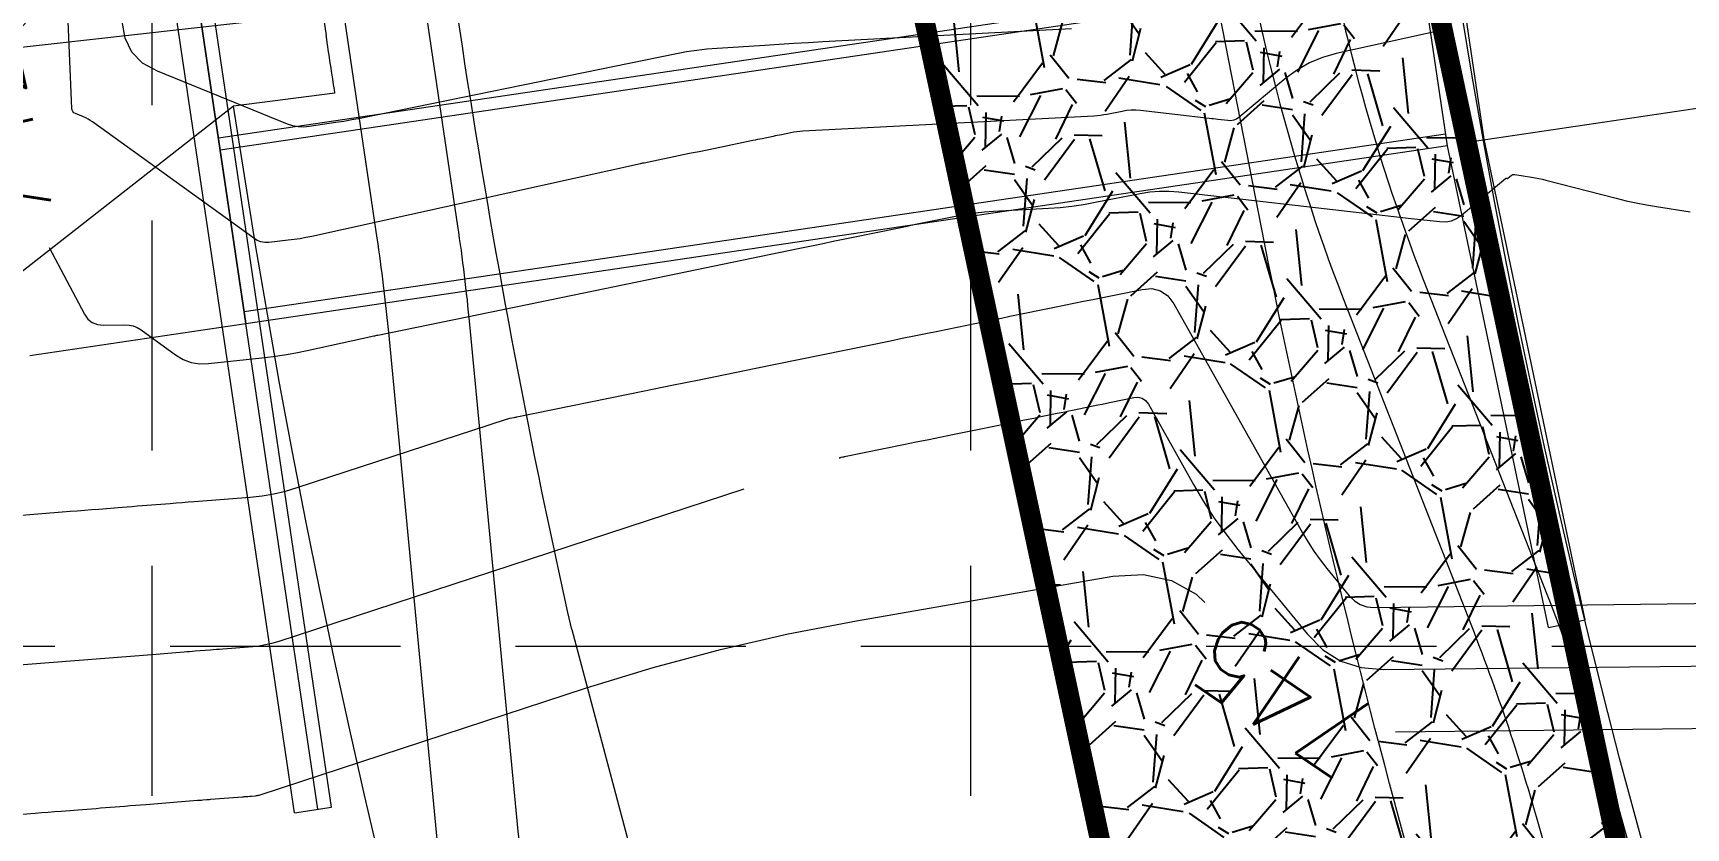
# Model space of a CAD drawing. Header units: feet. Extents: x 46644 to 49208, y 46045 to 47649.
# Drawn here: x 47760 to 47840.8, y 46277.8 to 46316.6 of the extents above; entities that cross this region are included whole.
import ezdxf
from ezdxf.enums import TextEntityAlignment as Align

# ---------------------------------------------------------------- set-up
doc = ezdxf.new("R2010")
doc.units = ezdxf.units.FT
doc.header["$MEASUREMENT"] = 0
for name, pattern in [('DGN Style 3', [33.544038077373976, 23.96002719812427, -9.584010879249709]), ('HIDDEN', [0.375, 0.25, -0.125]), ('R W Line', [250, 200, -10, 10, -10, 10, -10])]:
    doc.linetypes.add(name, pattern=pattern)
for name, color, linetype, lineweight in [('EC', 35, 'Continuous', 0), ('Level 13', 1, 'Continuous', 0), ('Level 15', 1, 'Continuous', 0), ('Level 29', 1, 'Continuous', 0), ('Level 30', 1, 'Continuous', 0), ('Level 4', 1, 'Continuous', 0), ('STORM', 5, 'Continuous', 0), ('WATER', 5, 'Continuous', 0)]:
    doc.layers.add(name, color=color, linetype=linetype, lineweight=lineweight)
doc.layers.add('GRID', color=254, linetype='HIDDEN')
doc.layers.add('LEGEND', color=7, linetype='Continuous')
doc.styles.add('Style-STANDARD', font='STANDARD.shx')

# ---------------------------------------------------------------- blocks, each defined once
blk = doc.blocks.new('A$C25925E6C')
at = {"layer": 'LEGEND'}
h = blk.add_hatch(dxfattribs=at)
h.set_pattern_fill('GRAVEL', color=4, scale=9.857852927988477, angle=-123.1204324356354, style=0)
h.set_pattern_definition([(104.8923675643645, (-8441.799598858051, 12478.62847640867), (-31.21500950900779, 114.526530158317), [1.326236101519857, -131.2976106389361]), (61.84926756436455, (-8442.140447248792, 12479.91016703408), (-56.37993893262635, -104.4605503507099), [2.275862789778846, -225.3103471831352]), (9.389967564364621, (-8441.066713393084, 12481.91681692804), (-144.681459337667, -23.31204087612477), [1.60474016244139, -158.8694732387561]), (144.1532675643646, (-8441.030088695028, 12486.48331444374), (159.7374382424323, -115.9829047776127), [2.072495283874441, -205.176993672158]), (169.7132675643646, (-8442.710024714484, 12487.69700717866), (126.0059619171915, -23.35501003307084), [2.032245670369464, -201.192597386459]), (234.1532675643647, (-8444.70960735029, 12488.05991628208), (115.9829047776127, 159.7374382424322), [2.072495283874441, -205.176993672158]), (274.5737675643646, (-8445.923300085225, 12486.37998026261), (-12.53937059700793, 161.1938218625439), [2.740768991715707, -271.3359133070906]), (309.1348675643646, (-8445.704742428345, 12483.64794163095), (143.931675904727, -176.292805008422), [2.58756809936184, -256.1693305574984]), (358.3091675643646, (-8444.071602525, 12481.64086226786), (150.4211414213785, -3.972791080301654), [2.079514075159156, -205.8721201713735]), (52.1159675643646, (-8441.992991642357, 12481.57950216634), (-67.50583444128227, -85.43177947664384), [2.37408643635332, -116.3301860920481]), (99.27696756436457, (-8440.535146908842, 12483.45326043924), (-26.1819094250038, 158.323980774533), [3.070208578716156, -303.9508760235169]), (15.69366756436401, (-8446.445124620564, 12478.36355210483), (87.24148119262132, 25.47532738057771), [1.047899624098101, -103.7425063890937]), (48.34876756436461, (-8445.43628449543, 12478.64700349227), (-86.53481775709855, -96.5577070428825), [1.993622602597606, -197.3691108341036]), (101.8795675643645, (-8444.11133138297, 12480.13665088738), (-8.256190143924448, 5.386339090702549), [1.394107418929046, -12.54699634392021]), (80.07816756436456, (-8442.743545252619, 12480.06822352773), (-10.41929954906543, -52.05361770775193), [0.7507543632897463, -74.32441580365581]), (168.6809675643646, (-8442.614187260624, 12480.80774678168), (30.15490196302806, -7.902826892113945), [1.061720333903142, -52.02444422904792]), (267.8433675643646, (-8443.65525951649, 12481.01613302051), (0.3533940635958128, -35.5412346638068), [1.724424354840096, -55.75624289132017]), (38.44466756436459, (-8443.720153247028, 12479.292934514), (-19.02885159443947, -11.12604994306792), [1.246929674714184, -29.9263417666992]), (253.2690675643646, (-8439.490111554762, 12485.59633558334), (-29.09488350239221, -98.72086704539797), [1.746811538839558, -172.9347859484981]), (307.2257675643646, (-8439.992979537368, 12483.923466822), (-69.27275701521506, 92.27443428369556), [1.465478274127695, -145.0820435452011]), (170.0781675643646, (-8442.068915729236, 12478.21566702922), (52.05361770775193, -10.41929954906543), [1.501498868726563, -73.57367129821895]), (220.4900675643646, (-8443.547962237142, 12478.47438301322), (78.63188865850653, 66.40292103672208), [1.746811538839558, -172.934785948498]), (216.3235675643647, (-8444.608947859997, 12488.93586478616), (43.44403917867555, 30.50829989097961), [1.68450990833467, -82.54102493981053]), (171.6546675643646, (-8445.966133103146, 12487.93805501734), (117.7497367791293, -17.96885663592479), [1.411427666523534, -139.7315460007413]), (303.6809675643646, (-8450.37896669253, 12483.51944257724), (30.50825373548025, -43.44407178855933), [1.501498868726565, -73.57367129821904]), (254.2335675643646, (-8449.546280675517, 12482.26998408254), (36.99769242047249, 128.8757754107052), [1.652481744171636, -163.5952490696102]), (306.3235675643646, (-8447.739661354834, 12487.56497449587), (-30.50829989097959, 43.44403917867556), [0.8422549541673358, -83.38327989397794]), (338.1894675643646, (-8450.055786447076, 12484.01481383259), (38.41108123671276, -13.28918570765615), [0.5026519207981325, -49.76272745822074]), (42.84336756436456, (-8449.589113693415, 12483.82805883728), (-24.41518676286908, -19.382240314763), [2.032245670369461, -38.61271702628441]), (62.88856756436452, (-8448.099036829197, 12485.20997948389), (-45.60719094329878, -87.94820758162503), [1.883342801892199, -186.4506712252987]), (180.5696675643646, (-8444.39831639947, 12481.50090338866), (21.89871613899954, -2.516473858820848), [1.421719264980354, -34.12127221738142]), (230.0367675643646, (-8445.819965904084, 12481.4867688724), (-108.0801739991355, -129.5824658478877), [2.48214822014991, -245.7322499071654]), (297.8249675643647, (-8447.414235887729, 12479.58431209786), (-36.24796645634162, 70.72911461955039), [1.014925106053979, -100.4778812349317]), (326.8795675643646, (-8446.940495875933, 12478.68673235026), (13.64252501296192, 2.869850165149771), [0.5914711756793086, -9.266381752309169]), (357.1359675643646, (-8447.743624453018, 12485.21351311296), (-79.33865555360663, 4.679667054697543), [1.369492360167872, -135.5801774021482]), (284.8923675643646, (-8446.375838322667, 12485.14508575332), (31.2150095090078, -114.5265301583169), [2.652472203039711, -129.9713745374161]), (236.8795675643647, (-8445.694141541157, 12482.5817045025), (2.869850165149773, -13.64252501296193), [2.563041761277004, -7.294811166711471]), (202.1843675643646, (-8447.094589271386, 12480.43509572935), (111.6567275218483, 44.8574201501592), [1.55866455785597, -154.3076729335059]), (130.9341675643645, (-8448.5378700195, 12479.84656171093), (-27.63841457426829, 29.80153705288154), [1.435323102020978, -70.33093057755723]), (84.5255675643646, (-8449.478282785, 12480.93089645385), (19.7784488983398, 210.7309453601419), [2.336951904373574, -231.3586229892478]), (52.3056675643646, (-8449.255332560802, 12483.25719296416), (78.27853418450312, 101.9441338460503), [2.472339656486582, -244.7613598301426])])
edge = h.paths.add_edge_path()
edge.add_line((6.29744139770628, 0.4841485905708396), (42.61180910393159, 7.420564859283331))
edge.add_arc((41.45573995813562, 13.4729582606541), 6.161814810168988, 190.8528786668192, 280.81382272888635, ccw=False)
edge.add_line((35.40413600281317, 12.31276374129811), (24.80444691771118, 67.7782798768385))
edge.add_line((24.80444691771118, 67.7782798768385), (0.5767257100524148, 63.15053691576031))
edge.add_line((0.5767257100524148, 63.15053691576031), (11.19297620723228, 7.69673651127232))
edge.add_arc((5.141372251922768, 6.536541991928692), 6.161814810153961, -79.186177271205, 10.852878666728884, ccw=False)
at = {"layer": 'LEGEND', "color": 4, "const_width": 0.9857852927988477}
blk.add_lwpolyline([(6.29744139770628, 0.4841485905708396), (42.61180910393159, 7.420564859283331, -0.4140139244211871), (35.40413600281317, 12.31276374129811), (24.80444691771118, 67.7782798768385), (0.5767257100524148, 63.15053691576031), (11.19297620723228, 7.69673651127232, -0.4144132285109485)], format="xyb", close=True, dxfattribs=at)

msp = doc.modelspace()

# ---------------------------------------------------------------- hatches: boundary and pattern name
at = {"layer": 'WATER', "linetype": 'Continuous', "lineweight": 0}
h = msp.add_hatch(dxfattribs=at)
h.set_pattern_fill('ANSI31', color=5, scale=60, style=0)
h.set_pattern_definition([(45, (0, 0), (-5.303300858899106, 5.303300858899107), [])])
h.paths.add_polyline_path([(48629.76543022048, 46329.87464103549), (48596.32247223953, 46378.16099414605), (48519.77541466435, 46382.61808933176), (48424.64900511054, 46369.24632929028), (48315.4022561845, 46360.33175623831), (48151.38258835733, 46359.71651997945), (48117.82008866197, 46367.08079778595), (48083.43902907033, 46350.30644611951), (48063.38340431535, 46344.16947628551), (48022.45353678281, 46343.76028611584), (47970.79427623539, 46345.29178900853), (47909.80878611984, 46340.79127889901), (47832.98199056087, 46331.82635026643), (47785.10224396173, 46328.50510632621), (47682.88619909425, 46315.66199723152), (47602.10591852492, 46320.65257287588), (47487.50224619972, 46356.65578331276), (47364.19979702043, 46436.32082074859), (47309.4817125553, 46412.87752609576), (47202.47076915156, 46323.16990406613), (47211.18819365849, 46318.58370014314), (47202.92959058588, 46315.83195608417), (47213.94107011711, 46313.53886390613), (47207.51771682109, 46309.41125814603), (47312.93099964173, 46404.75397529568), (47361.70905338785, 46423.57852244101), (47496.17861404958, 46347.11820197502), (47602.62295910031, 46314.55621154101), (47679.01509660344, 46309.52148569361), (47740.11993248862, 46313.77554114313), (47833.86835893618, 46324.29548600478), (47878.73089931084, 46331.53227783659), (47970.78447793693, 46339.89401046011), (48046.5423944361, 46335.88076805966), (48065.49394376285, 46335.62821184479), (48096.82715184509, 46350.78322515749), (48119.82169486715, 46356.84524586675), (48176.24889648762, 46350.54124886054), (48298.0441858018, 46354.07758647326), (48404.54557568084, 46360.41303447973), (48522.9057549703, 46374.82485057815), (48593.15283974758, 46371.79396043554), (48632.06676918771, 46317.74130067283), (48628.78182390209, 46325.57136510104), (48634.34094644084, 46324.30845908049)])

# ---------------------------------------------------------------- linework, layer by layer
at = {"layer": 'EC', "color": 35, "linetype": 'DGN Style 3', "lineweight": 0}
for p, q in [((47761.90456239514, 46312.94133106264), (47761.53834385161, 46321.47339111578)), ((47764.49933207437, 46316.38206835045), (47764.36358228083, 46317.1976358793)), ((47764.83065214109, 46315.70434627395), (47764.49933207437, 46316.38206835045)), ((47796.46034110545, 46316.07160417562), (47795.74824967272, 46316.02726304286)), ((47797.17253593759, 46316.11417885893), (47796.46034110545, 46316.07160417562)), ((47797.88483416909, 46316.15498709284), (47797.17253593759, 46316.11417885893)), ((47798.59723579997, 46316.19402887735), (47797.88483416909, 46316.15498709284)), ((47810.74434633464, 46316.84462060557), (47798.59723579997, 46316.19402887735)), ((47828.84322438392, 46316.76958110943), (47823.67313396536, 46315.62578716698)), ((47765.35754248098, 46315.16446964978), (47764.83065214109, 46315.70434627395)), ((47791.44679430306, 46315.61605253029), (47776.37322281759, 46312.53290428355)), ((47791.93723671561, 46315.70758119769), (47791.44679430306, 46315.61605253029)), ((47792.42996067121, 46315.78200368873), (47791.93723671561, 46315.70758119769)), ((47792.92496616981, 46315.83932000345), (47792.42996067121, 46315.78200368873)), ((47793.42225321144, 46315.87953014184), (47792.92496616981, 46315.83932000345)), ((47795.74824967272, 46316.02726304286), (47793.42225321144, 46315.87953014184)), ((47823.00304424731, 46315.43620171399), (47822.36950458695, 46315.17202317242)), ((47823.67313396536, 46315.62578716698), (47823.00304424731, 46315.43620171399)), ((47766.08000309407, 46314.76243847798), (47765.35754248098, 46315.16446964978)), ((47772.42870385275, 46312.18417965448), (47766.08000309407, 46314.76243847798)), ((47821.77251498432, 46314.83325154227), (47821.21207543938, 46314.41988682353)), ((47822.36950458695, 46315.17202317242), (47821.77251498432, 46314.83325154227)), ((47821.21207543938, 46314.41988682353), (47818.91430131688, 46312.50991714182)), ((47761.91825194177, 46312.85908600401), (47761.90456239514, 46312.94133106264)), ((47761.95166356907, 46312.79074182657), (47761.91825194177, 46312.85908600401)), ((47813.43073993058, 46312.83857679072), (47813.20559003374, 46312.80251878703)), ((47813.65662963024, 46312.85688198425), (47813.43073993058, 46312.83857679072)), ((47813.88325913272, 46312.85743436766), (47813.65662963024, 46312.85688198425)), ((47814.11062843804, 46312.84023394093), (47813.88325913272, 46312.85743436766)), ((47817.4713793359, 46312.45541774195), (47814.11062843804, 46312.84023394093)), ((47762.00479727703, 46312.73629853029), (47761.95166356907, 46312.79074182657)), ((47762.07765306564, 46312.6957561152), (47762.00479727703, 46312.73629853029)), ((47762.463664934, 46312.53899356749), (47762.07765306564, 46312.6957561152)), ((47762.57998250204, 46312.48766576276), (47762.463664934, 46312.53899356749)), ((47762.69260140919, 46312.42965941861), (47762.57998250204, 46312.48766576276)), ((47762.80152165544, 46312.36497453503), (47762.69260140919, 46312.42965941861)), ((47762.90674324081, 46312.29361111201), (47762.80152165544, 46312.36497453503)), ((47770.78523720341, 46306.60016160721), (47762.90674324081, 46312.29361111201)), ((47772.69065140776, 46312.09711255226), (47772.42870385275, 46312.18417965448)), ((47772.95696219353, 46312.0468973517), (47772.69065140776, 46312.09711255226)), ((47773.22763621008, 46312.0335340528), (47772.95696219353, 46312.0468973517)), ((47773.50267345739, 46312.05702265555), (47773.22763621008, 46312.0335340528)), ((47774.79636148328, 46312.25262390559), (47773.50267345739, 46312.05702265555)), ((47775.19193552669, 46312.31504987947), (47774.79636148328, 46312.25262390559)), ((47775.58660376356, 46312.38257193376), (47775.19193552669, 46312.31504987947)), ((47775.98036619385, 46312.45519006846), (47775.58660376356, 46312.38257193376)), ((47776.37322281759, 46312.53290428355), (47775.98036619385, 46312.45519006846)), ((47811.83613475803, 46312.57609765849), (47797.60800947255, 46311.83347553392)), ((47811.99601386675, 46312.58734757846), (47811.83613475803, 46312.57609765849)), ((47812.1551692292, 46312.60437011735), (47811.99601386675, 46312.58734757846)), ((47812.3136008454, 46312.62716527512), (47812.1551692292, 46312.60437011735)), ((47812.47130871533, 46312.65573305178), (47812.3136008454, 46312.62716527512)), ((47813.20559003374, 46312.80251878703), (47812.47130871533, 46312.65573305178)), ((47817.5764309706, 46312.44338901028), (47817.4713793359, 46312.45541774195)), ((47817.68148260529, 46312.43136027861), (47817.5764309706, 46312.44338901028)), ((47817.78653423999, 46312.41933154693), (47817.68148260529, 46312.43136027861)), ((47817.89158587469, 46312.40730281527), (47817.78653423999, 46312.41933154693)), ((47818.38182683662, 46312.35116873415), (47817.89158587469, 46312.40730281527)), ((47818.52766181452, 46312.34820258283), (47818.38182683662, 46312.35116873415)), ((47818.66501922053, 46312.37367193367), (47818.52766181452, 46312.34820258283)), ((47818.79389905465, 46312.42757678667), (47818.66501922053, 46312.37367193367)), ((47818.91430131688, 46312.50991714182), (47818.79389905465, 46312.42757678667)), ((47795.16208939422, 46311.37404708084), (47793.32958107728, 46310.99628815)), ((47795.27798277308, 46311.39793770032), (47795.16208939422, 46311.37404708084)), ((47795.39387615195, 46311.4218283198), (47795.27798277308, 46311.39793770032)), ((47795.50976953081, 46311.44571893928), (47795.39387615195, 46311.4218283198)), ((47795.62566290968, 46311.46960955876), (47795.50976953081, 46311.44571893928)), ((47796.16649867773, 46311.58109911632), (47795.62566290968, 46311.46960955876)), ((47796.26634660734, 46311.60168207729), (47796.16649867773, 46311.58109911632)), ((47796.36619453696, 46311.62226503824), (47796.26634660734, 46311.60168207729)), ((47796.46604246658, 46311.64284799919), (47796.36619453696, 46311.62226503824)), ((47796.56589039619, 46311.66343096014), (47796.46604246658, 46311.64284799919)), ((47797.03184740106, 46311.75948477793), (47796.56589039619, 46311.66343096014)), ((47797.17483745512, 46311.78616237263), (47797.03184740106, 46311.75948477793)), ((47797.3185278184, 46311.80738669686), (47797.17483745512, 46311.78616237263)), ((47797.46291849087, 46311.82315775063), (47797.3185278184, 46311.80738669686)), ((47797.60800947255, 46311.83347553392), (47797.46291849087, 46311.82315775063)), ((47791.75885966276, 46310.67249478072), (47789.85882020005, 46310.28081477067)), ((47792.15154001639, 46310.75344312304), (47791.75885966276, 46310.67249478072)), ((47792.54422037002, 46310.83439146536), (47792.15154001639, 46310.75344312304)), ((47792.93690072365, 46310.91533980768), (47792.54422037002, 46310.83439146536)), ((47793.32958107728, 46310.99628815), (47792.93690072365, 46310.91533980768)), ((47789.67946267473, 46310.24346756599), (47773.62316258126, 46306.69226209474)), ((47789.69190640257, 46310.24619633133), (47789.67946267473, 46310.24346756599)), ((47789.70435969422, 46310.24888033194), (47789.69190640257, 46310.24619633133)), ((47789.71682254967, 46310.25151956784), (47789.70435969422, 46310.24888033194)), ((47789.72929496893, 46310.25411403902), (47789.71682254967, 46310.25151956784)), ((47789.78752190769, 46310.26611712023), (47789.72929496893, 46310.25411403902)), ((47789.80534648077, 46310.26979153284), (47789.78752190769, 46310.26611712023)), ((47789.82317105386, 46310.27346594545), (47789.80534648077, 46310.26979153284)), ((47789.84099562696, 46310.27714035806), (47789.82317105386, 46310.27346594545)), ((47789.85882020005, 46310.28081477067), (47789.84099562696, 46310.27714035806)), ((47832.05245192481, 46309.53384009808), (47832.2251555633, 46309.67709884887)), ((47832.2251555633, 46309.67709884887), (47832.26347021157, 46309.70299682492)), ((47832.26347021157, 46309.70299682492), (47832.30439831135, 46309.71929414556)), ((47832.30439831135, 46309.71929414556), (47832.34793986259, 46309.72599081081)), ((47832.34793986259, 46309.72599081081), (47832.39409486531, 46309.72308682066)), ((47832.39409486531, 46309.72308682066), (47833.21826076336, 46309.58930248027)), ((47833.21826076336, 46309.58930248027), (47833.39444308563, 46309.55861340911)), ((47811.89825565642, 46308.35931248599), (47814.09045259462, 46308.79754131097)), ((47814.09045259462, 46308.79754131097), (47814.56098211986, 46308.8728971321)), ((47814.56098211986, 46308.8728971321), (47815.03305772207, 46308.91115224191)), ((47815.03305772207, 46308.91115224191), (47815.50667940126, 46308.9123066404)), ((47815.50667940126, 46308.9123066404), (47815.98184715743, 46308.87636032757)), ((47815.98184715743, 46308.87636032757), (47825.63103079268, 46307.77149945492)), ((47829.79405568704, 46307.73239238525), (47831.9454188229, 46309.5206614425)), ((47831.9454188229, 46309.5206614425), (47831.95468300863, 46309.52694141575)), ((47831.95468300863, 46309.52694141575), (47831.96458339041, 46309.53090889342)), ((47831.96458339041, 46309.53090889342), (47831.97511996827, 46309.53256387553)), ((47831.97511996827, 46309.53256387553), (47831.9862927422, 46309.53190636206)), ((47831.9862927422, 46309.53190636206), (47832.0238295906, 46309.52598140864)), ((47832.0238295906, 46309.52598140864), (47832.03165119427, 46309.52552035206)), ((47832.03165119427, 46309.52552035206), (47832.03902878453, 46309.52667644812)), ((47832.03902878453, 46309.52667644812), (47832.04596236138, 46309.52944969681)), ((47832.04596236138, 46309.52944969681), (47832.05245192481, 46309.53384009808)), ((47833.39444308563, 46309.55861340911), (47833.56977609617, 46309.52388234147)), ((47833.56977609617, 46309.52388234147), (47833.74425979496, 46309.48510927738)), ((47833.74425979496, 46309.48510927738), (47833.91789418198, 46309.44229421681)), ((47833.91789418198, 46309.44229421681), (47837.34262027606, 46308.55578963385)), ((47806.92505751672, 46307.93258633409), (47809.61414472629, 46308.07294042969)), ((47809.61414472629, 46308.07294042969), (47810.18907638953, 46308.11339559144)), ((47810.18907638953, 46308.11339559144), (47810.76140543229, 46308.1746093214)), ((47810.76140543229, 46308.1746093214), (47811.33113185458, 46308.25658161959)), ((47811.33113185458, 46308.25658161959), (47811.89825565642, 46308.35931248599)), ((47837.34262027606, 46308.55578963385), (47837.83428835702, 46308.43512268563)), ((47837.83428835702, 46308.43512268563), (47838.32853395679, 46308.32699529187)), ((47838.32853395679, 46308.32699529187), (47838.82535707535, 46308.23140745254)), ((47838.82535707535, 46308.23140745254), (47839.32475771273, 46308.14835916768)), ((47839.32475771273, 46308.14835916768), (47840.96034307555, 46307.89754937607)), ((47802.31734144672, 46307.12012852146), (47802.71621810512, 46307.2023541892)), ((47802.71621810512, 46307.2023541892), (47803.11509476353, 46307.28457985695)), ((47803.11509476353, 46307.28457985695), (47805.15735770153, 46307.70557825396)), ((47805.15735770153, 46307.70557825396), (47805.5960597693, 46307.78742671563)), ((47805.5960597693, 46307.78742671563), (47806.03691042776, 46307.85254421621)), ((47806.03691042776, 46307.85254421621), (47806.4799096769, 46307.9009307557)), ((47806.4799096769, 46307.9009307557), (47806.92505751672, 46307.93258633409)), ((47825.63103079268, 46307.77149945492), (47826.05799341974, 46307.72261093558)), ((47826.05799341974, 46307.72261093558), (47826.48495604678, 46307.67372241625)), ((47826.48495604678, 46307.67372241625), (47826.91191867384, 46307.62483389692)), ((47826.91191867384, 46307.62483389692), (47827.3388813009, 46307.57594537758)), ((47827.3388813009, 46307.57594537758), (47828.73362588262, 46307.41624288109)), ((47828.73362588262, 46307.41624288109), (47829.0240581246, 46307.41033575244)), ((47829.0240581246, 46307.41033575244), (47829.29760717266, 46307.4610582936)), ((47829.29760717266, 46307.4610582936), (47829.55427302681, 46307.56841050452)), ((47829.55427302681, 46307.56841050452), (47829.79405568704, 46307.73239238525)), ((47770.95563879672, 46306.4980807109), (47770.78523720341, 46306.60016160721)), ((47771.13543984541, 46306.43132927736), (47770.95563879672, 46306.4980807109)), ((47771.3246403495, 46306.39990730657), (47771.13543984541, 46306.43132927736)), ((47771.52324030896, 46306.40381479854), (47771.3246403495, 46306.39990730657)), ((47772.47197218236, 46306.50448517418), (47771.52324030896, 46306.40381479854)), ((47772.76174267567, 46306.53933432816), (47772.47197218236, 46306.50448517418)), ((47773.05019790659, 46306.58224686625), (47772.76174267567, 46306.53933432816)), ((47773.33733787512, 46306.63322278844), (47773.05019790659, 46306.58224686625)), ((47773.62316258126, 46306.69226209474), (47773.33733787512, 46306.63322278844)), ((47798.51851612856, 46306.33702692385), (47799.08833992627, 46306.4544921635)), ((47799.08833992627, 46306.4544921635), (47799.658163724, 46306.57195740313)), ((47799.658163724, 46306.57195740313), (47801.5195881299, 46306.95567718596)), ((47801.5195881299, 46306.95567718596), (47801.91846478831, 46307.03790285371)), ((47801.91846478831, 46307.03790285371), (47802.31734144672, 46307.12012852146)), ((47760.7853639043, 46306.15945813188), (47762.51268074437, 46302.90215095528)), ((47790.54505129815, 46304.69335222861), (47797.37886853311, 46306.10209644457)), ((47797.37886853311, 46306.10209644457), (47797.94869233083, 46306.21956168421)), ((47797.94869233083, 46306.21956168421), (47798.51851612856, 46306.33702692385)), ((47785.80494024033, 46303.71621107803), (47787.38497725961, 46304.04192479489)), ((47787.38497725961, 46304.04192479489), (47788.96501427887, 46304.36763851174)), ((47788.96501427887, 46304.36763851174), (47790.54505129815, 46304.69335222861)), ((47811.78857159303, 46303.61740115754), (47814.18760253277, 46304.10689764685)), ((47814.18760253277, 46304.10689764685), (47814.66957373118, 46304.14151689337)), ((47814.66957373118, 46304.14151689337), (47815.08733120939, 46304.03559042326)), ((47815.08733120939, 46304.03559042326), (47815.4408749674, 46303.78911823651)), ((47776.85139713115, 46301.87050001585), (47784.22490322107, 46303.39049736118)), ((47784.22490322107, 46303.39049736118), (47785.80494024033, 46303.71621107803)), ((47807.72647952606, 46302.78857491229), (47809.91375986981, 46303.23486596742)), ((47809.91375986981, 46303.23486596742), (47810.38246280062, 46303.33049976496)), ((47810.38246280062, 46303.33049976496), (47810.85116573142, 46303.42613356248)), ((47810.85116573142, 46303.42613356248), (47811.31986866223, 46303.52176736001)), ((47811.31986866223, 46303.52176736001), (47811.78857159303, 46303.61740115754)), ((47815.4408749674, 46303.78911823651), (47815.73020500521, 46303.40210033311)), ((47815.73020500521, 46303.40210033311), (47822.0232386452, 46292.21435989557)), ((47762.51268074437, 46302.90215095528), (47762.68234565495, 46302.65777549785)), ((47762.68234565495, 46302.65777549785), (47762.89414030714, 46302.4850975213)), ((47762.89414030714, 46302.4850975213), (47763.14806470094, 46302.38411702562)), ((47763.14806470094, 46302.38411702562), (47763.44411883639, 46302.3548340108)), ((47763.44411883639, 46302.3548340108), (47764.48004092347, 46302.37628204781)), ((47764.48004092347, 46302.37628204781), (47764.69677114837, 46302.36404750381)), ((47764.69677114837, 46302.36404750381), (47764.90299521435, 46302.31815185598)), ((47764.90299521435, 46302.31815185598), (47765.09871312142, 46302.2385951043)), ((47804.20809660917, 46302.07068667779), (47806.1026104875, 46302.45724188098)), ((47806.1026104875, 46302.45724188098), (47806.50857774713, 46302.54007513881)), ((47806.50857774713, 46302.54007513881), (47806.91454500678, 46302.62290839664)), ((47806.91454500678, 46302.62290839664), (47807.32051226641, 46302.70574165447)), ((47807.32051226641, 46302.70574165447), (47807.72647952606, 46302.78857491229)), ((47765.09871312142, 46302.2385951043), (47765.28392486955, 46302.12537724875)), ((47765.28392486955, 46302.12537724875), (47766.97103115547, 46300.90617793302)), ((47773.39655904484, 46301.114829005), (47776.15077956132, 46301.7239857167)), ((47776.15077956132, 46301.7239857167), (47776.22023292605, 46301.73921603482)), ((47776.22023292605, 46301.73921603482), (47776.28973967014, 46301.75419650339)), ((47776.28973967014, 46301.75419650339), (47776.35929979361, 46301.76892712236)), ((47776.35929979361, 46301.76892712236), (47776.42891329645, 46301.78340789178)), ((47776.42891329645, 46301.78340789178), (47776.65640459206, 46301.8303036509)), ((47776.65640459206, 46301.8303036509), (47776.70515272683, 46301.84035274214)), ((47776.70515272683, 46301.84035274214), (47776.75390086161, 46301.85040183337)), ((47776.75390086161, 46301.85040183337), (47776.80264899638, 46301.86045092461)), ((47776.80264899638, 46301.86045092461), (47776.85139713115, 46301.87050001585)), ((47795.2299644415, 46300.2387952654), (47801.88828369692, 46301.59735377591)), ((47801.88828369692, 46301.59735377591), (47802.46823692497, 46301.71568700139)), ((47802.46823692497, 46301.71568700139), (47803.04819015304, 46301.83402022685)), ((47803.04819015304, 46301.83402022685), (47803.62814338111, 46301.95235345232)), ((47803.62814338111, 46301.95235345232), (47804.20809660917, 46302.07068667779)), ((47766.97103115547, 46300.90617793302), (47767.34280763935, 46300.68346125555)), ((47768.58118159095, 46300.47779504805), (47771.18496183023, 46300.75408336736)), ((47771.18496183023, 46300.75408336736), (47771.74165133744, 46300.8210334496)), ((47771.74165133744, 46300.8210334496), (47772.2958140423, 46300.90347441662)), ((47772.2958140423, 46300.90347441662), (47772.84744994476, 46301.00140626842)), ((47772.84744994476, 46301.00140626842), (47773.39655904484, 46301.114829005)), ((47767.34280763935, 46300.68346125555), (47767.73509153989, 46300.53782521555)), ((47767.73509153989, 46300.53782521555), (47768.1478828571, 46300.46926981306)), ((47768.1478828571, 46300.46926981306), (47768.58118159095, 46300.47779504805)), ((47792.55605405263, 46299.69321257765), (47793.89300924707, 46299.96600392152)), ((47793.89300924707, 46299.96600392152), (47795.2299644415, 46300.2387952654)), ((47783.64301942303, 46297.87460361851), (47789.88214366374, 46299.14762988991)), ((47789.88214366374, 46299.14762988991), (47791.21909885819, 46299.42042123378)), ((47791.21909885819, 46299.42042123378), (47792.55605405263, 46299.69321257765)), ((47810.78962862543, 46298.206320795), (47811.80158369044, 46298.41279935409)), ((47811.80158369044, 46298.41279935409), (47812.01843120437, 46298.45704475961)), ((47812.01843120437, 46298.45704475961), (47812.2352787183, 46298.50129016513)), ((47812.2352787183, 46298.50129016513), (47812.45212623224, 46298.54553557065)), ((47812.45212623224, 46298.54553557065), (47812.66897374616, 46298.58978097617)), ((47812.66897374616, 46298.58978097617), (47813.77889617449, 46298.81624872323)), ((47813.77889617449, 46298.81624872323), (47814.00188231196, 46298.83226547297)), ((47814.00188231196, 46298.83226547297), (47814.19515968366, 46298.7832581163)), ((47814.19515968366, 46298.7832581163), (47814.3587282896, 46298.66922665322)), ((47814.3587282896, 46298.66922665322), (47814.49258812977, 46298.49017108372)), ((47814.49258812977, 46298.49017108372), (47816.69887239481, 46294.56784409472)), ((47772.90119150464, 46294.41621005), (47783.08438995802, 46297.74729162458)), ((47783.08438995802, 46297.74729162458), (47783.13875117219, 46297.76421516958)), ((47783.13875117219, 46297.76421516958), (47783.19353074287, 46297.77955786909)), ((47783.19353074287, 46297.77955786909), (47783.24872867006, 46297.7933197231)), ((47783.24872867006, 46297.7933197231), (47783.30434495378, 46297.80550073161)), ((47783.30434495378, 46297.80550073161), (47783.48670812953, 46297.84270997839)), ((47783.48670812953, 46297.84270997839), (47783.52578595291, 46297.85068338843)), ((47783.52578595291, 46297.85068338843), (47783.56486377628, 46297.85865679845)), ((47783.56486377628, 46297.85865679845), (47783.60394159965, 46297.86663020849)), ((47783.60394159965, 46297.86663020849), (47783.64301942303, 46297.87460361851)), ((47805.00805985177, 46297.02665380092), (47808.08856113006, 46297.65519699144)), ((47808.08856113006, 46297.65519699144), (47808.35687909317, 46297.70994438914)), ((47808.35687909317, 46297.70994438914), (47808.6251970563, 46297.76469178685)), ((47808.6251970563, 46297.76469178685), (47808.89351501942, 46297.81943918455)), ((47808.89351501942, 46297.81943918455), (47809.16183298252, 46297.87418658226)), ((47809.16183298252, 46297.87418658226), (47810.03833832871, 46298.05302808143)), ((47810.03833832871, 46298.05302808143), (47810.22616090289, 46298.09135125982)), ((47810.22616090289, 46298.09135125982), (47810.41398347708, 46298.12967443822)), ((47810.41398347708, 46298.12967443822), (47810.60180605125, 46298.16799761661)), ((47810.60180605125, 46298.16799761661), (47810.78962862543, 46298.206320795)), ((47803.15241489355, 46296.64802938328), (47803.77096321295, 46296.77423752249)), ((47803.77096321295, 46296.77423752249), (47804.38951153235, 46296.9004456617)), ((47804.38951153235, 46296.9004456617), (47805.00805985177, 46297.02665380092)), ((47771.97478209563, 46286.90638148188), (47799.38885532179, 46295.87394846253)), ((47799.38885532179, 46295.87394846253), (47799.41400578143, 46295.88177821656)), ((47799.41400578143, 46295.88177821656), (47799.4393497956, 46295.88887658532)), ((47799.4393497956, 46295.88887658532), (47799.46488736428, 46295.89524356883)), ((47799.46488736428, 46295.89524356883), (47799.49061848749, 46295.90087916706)), ((47799.49061848749, 46295.90087916706), (47799.57498962898, 46295.91809419205)), ((47799.57498962898, 46295.91809419205), (47799.59306915929, 46295.92178312597)), ((47799.59306915929, 46295.92178312597), (47799.61114868962, 46295.9254720599)), ((47799.61114868962, 46295.9254720599), (47799.62922821994, 46295.92916099382)), ((47799.62922821994, 46295.92916099382), (47799.64730775026, 46295.93284992775)), ((47799.64730775026, 46295.93284992775), (47802.53386657414, 46296.52182124407)), ((47802.53386657414, 46296.52182124407), (47803.15241489355, 46296.64802938328)), ((47771.77037596308, 46294.11896425461), (47772.33919589856, 46294.25053796343)), ((47772.33919589856, 46294.25053796343), (47772.90119150464, 46294.41621005)), ((47816.69887239481, 46294.56784409472), (47817.18889213666, 46293.73912048079)), ((47763.21621640365, 46293.37327912811), (47764.36119155933, 46293.46381656002)), ((47764.36119155933, 46293.46381656002), (47764.6065433784, 46293.48321743828)), ((47764.6065433784, 46293.48321743828), (47764.85189519747, 46293.50261831654)), ((47764.85189519747, 46293.50261831654), (47765.09724701655, 46293.5220191948)), ((47765.09724701655, 46293.5220191948), (47765.34259883562, 46293.54142007307)), ((47765.34259883562, 46293.54142007307), (47766.70789717554, 46293.64937927625)), ((47766.70789717554, 46293.64937927625), (47767.00046110552, 46293.67251339121)), ((47767.00046110552, 46293.67251339121), (47767.29302503551, 46293.69564750619)), ((47767.29302503551, 46293.69564750619), (47767.58558896549, 46293.71878162115)), ((47767.58558896549, 46293.71878162115), (47767.87815289547, 46293.74191573611)), ((47767.87815289547, 46293.74191573611), (47770.61226310395, 46293.95811197022)), ((47770.61226310395, 46293.95811197022), (47771.19473169821, 46294.02148892354)), ((47771.19473169821, 46294.02148892354), (47771.77037596308, 46294.11896425461)), ((47817.18889213666, 46293.73912048079), (47817.71340096292, 46292.93394692002)), ((47740.62651736936, 46291.5870278477), (47761.81420600894, 46293.26241696661)), ((47761.81420600894, 46293.26241696661), (47762.16470860761, 46293.29013250698)), ((47762.16470860761, 46293.29013250698), (47762.51521120629, 46293.31784804737)), ((47762.51521120629, 46293.31784804737), (47762.86571380497, 46293.34556358773)), ((47762.86571380497, 46293.34556358773), (47763.21621640365, 46293.37327912811)), ((47817.71340096292, 46292.93394692002), (47818.27239887357, 46292.15232341239)), ((47818.27239887357, 46292.15232341239), (47818.86588586862, 46291.39424995791)), ((47822.0232386452, 46292.21435989557), (47822.29244671931, 46291.75907397745)), ((47818.86588586862, 46291.39424995791), (47822.244077993, 46287.26618497718)), ((47822.29244671931, 46291.75907397745), (47822.58060247898, 46291.31672603694)), ((47822.58060247898, 46291.31672603694), (47822.8877059242, 46290.88731607406)), ((47822.8877059242, 46290.88731607406), (47823.213757055, 46290.47084408879)), ((47823.213757055, 46290.47084408879), (47824.30980530202, 46289.13150096704)), ((47800.2359, 46287.91463441077), (47812.76418994109, 46290.090775754)), ((47812.76418994109, 46290.090775754), (47814.259843904, 46290.17500369342)), ((47814.259843904, 46290.17500369342), (47815.6156927035, 46289.88381882127)), ((47815.6156927035, 46289.88381882127), (47816.83173633962, 46289.21722113753)), ((47816.83173633962, 46289.21722113753), (47817.25257507355, 46288.80976648066)), ((47824.30980530202, 46289.13150096704), (47824.56166804016, 46288.88091023634)), ((47824.56166804016, 46288.88091023634), (47824.84752129157, 46288.70314223929)), ((47824.84752129157, 46288.70314223929), (47825.16736505626, 46288.59819697587)), ((47825.16736505626, 46288.59819697587), (47825.52119933421, 46288.56607444611)), ((47825.52119933421, 46288.56607444611), (47839.84508040811, 46288.7317376044)), ((47839.84508040811, 46288.7317376044), (47842.9139985004, 46288.7825887525)), ((47796.89513162331, 46287.27227170282), (47800.2359, 46287.91463441077)), ((47793.58399922054, 46286.51090216481), (47796.89513162331, 46287.27227170282)), ((47822.244077993, 46287.26618497718), (47823.02035834445, 46286.49382515161)), ((47754.5803258162, 46285.38224108658), (47766.02541731155, 46286.28724691721)), ((47766.02541731155, 46286.28724691721), (47766.21349979963, 46286.30211929708)), ((47766.21349979963, 46286.30211929708), (47766.40158228771, 46286.31699167694)), ((47766.40158228771, 46286.31699167694), (47766.58966477578, 46286.33186405681)), ((47766.58966477578, 46286.33186405681), (47766.77774726387, 46286.34673643668)), ((47766.77774726387, 46286.34673643668), (47767.39215005825, 46286.39531954424)), ((47767.39215005825, 46286.39531954424), (47767.5238077999, 46286.40573021016)), ((47767.5238077999, 46286.40573021016), (47767.65546554156, 46286.41614087606)), ((47767.65546554156, 46286.41614087606), (47767.78712328321, 46286.42655154197)), ((47767.78712328321, 46286.42655154197), (47767.91878102487, 46286.43696220788)), ((47767.91878102487, 46286.43696220788), (47768.65141099596, 46286.49489397678)), ((47768.65141099596, 46286.49489397678), (47768.80840313262, 46286.50730792726)), ((47768.80840313262, 46286.50730792726), (47768.96539526928, 46286.51972187773)), ((47768.96539526928, 46286.51972187773), (47769.12238740594, 46286.53213582822)), ((47769.12238740594, 46286.53213582822), (47769.2793795426, 46286.54454977869)), ((47769.2793795426, 46286.54454977869), (47770.74652487228, 46286.66056240107)), ((47770.74652487228, 46286.66056240107), (47771.05908216243, 46286.69457097937)), ((47771.05908216243, 46286.69457097937), (47771.36797746304, 46286.74687701893)), ((47771.36797746304, 46286.74687701893), (47771.6732107741, 46286.81748051976)), ((47771.6732107741, 46286.81748051976), (47771.97478209563, 46286.90638148188)), ((47790.30250279167, 46285.63052579674), (47793.58399922054, 46286.51090216481)), ((47823.02035834445, 46286.49382515161), (47823.90140277408, 46285.94591638096)), ((47787.05064233672, 46284.63114259862), (47790.30250279167, 46285.63052579674)), ((47823.90140277408, 46285.94591638096), (47824.88721128189, 46285.6224586652)), ((47824.88721128189, 46285.6224586652), (47825.97778386788, 46285.52345200434)), ((47825.97778386788, 46285.52345200434), (47869.47212720913, 46286.02648677884)), ((47771.04837268662, 46279.39655291376), (47787.05064233672, 46284.63114259862)), ((47826.57508271072, 46282.48245699697), (47914.90135564376, 46283.50399642885)), ((47764.75041569601, 46278.8782616658), (47765.00523742305, 46278.8984113648)), ((47765.00523742305, 46278.8984113648), (47765.26005915009, 46278.91856106381)), ((47765.26005915009, 46278.91856106381), (47765.51488087713, 46278.93871076282)), ((47765.51488087713, 46278.93871076282), (47768.04416452255, 46279.13871060095)), ((47768.04416452255, 46279.13871060095), (47768.10683385668, 46279.14366609762)), ((47768.10683385668, 46279.14366609762), (47768.16950319082, 46279.14862159429)), ((47768.16950319082, 46279.14862159429), (47768.23217252495, 46279.15357709095)), ((47768.23217252495, 46279.15357709095), (47768.29484185907, 46279.15853258764)), ((47768.29484185907, 46279.15853258764), (47768.49956168392, 46279.17472054341)), ((47768.49956168392, 46279.17472054341), (47768.5434302178, 46279.17818939109)), ((47768.5434302178, 46279.17818939109), (47768.58729875169, 46279.18165823875)), ((47768.58729875169, 46279.18165823875), (47768.6311672856, 46279.18512708644)), ((47768.6311672856, 46279.18512708644), (47768.67503581948, 46279.18859593409)), ((47768.67503581948, 46279.18859593409), (47770.23662861418, 46279.31207686781)), ((47770.23662861418, 46279.31207686781), (47770.26229099166, 46279.31410608716)), ((47770.26229099166, 46279.31410608716), (47770.28795336914, 46279.31613530652)), ((47770.28795336914, 46279.31613530652), (47770.31361574661, 46279.31816452589)), ((47770.31361574661, 46279.31816452589), (47770.33927812409, 46279.32019374525)), ((47770.33927812409, 46279.32019374525), (47770.42310855717, 46279.32682252849)), ((47770.42310855717, 46279.32682252849), (47770.4410722214, 46279.32824298204)), ((47770.4410722214, 46279.32824298204), (47770.45903588564, 46279.32966343559)), ((47770.45903588564, 46279.32966343559), (47770.47699954986, 46279.33108388915)), ((47770.47699954986, 46279.33108388915), (47770.4949632141, 46279.3325043427)), ((47770.4949632141, 46279.3325043427), (47770.59492481637, 46279.34040867732)), ((47770.59492481637, 46279.34040867732), (47770.61634515972, 46279.3421024633)), ((47770.61634515972, 46279.3421024633), (47770.63776550306, 46279.3437962493)), ((47770.63776550306, 46279.3437962493), (47770.65918584641, 46279.34549003528)), ((47770.65918584641, 46279.34549003528), (47770.68060618976, 46279.34718382127)), ((47770.68060618976, 46279.34718382127), (47770.88078664061, 46279.36301283192)), ((47770.88078664061, 46279.36301283192), (47770.92343262665, 46279.36765303518)), ((47770.92343262665, 46279.36765303518), (47770.96557896301, 46279.37478978324)), ((47770.96557896301, 46279.37478978324), (47771.00722564966, 46279.38442307609)), ((47771.00722564966, 46279.38442307609), (47771.04837268662, 46279.39655291376)), ((47757.65671612912, 46278.31733653285), (47760.10167306908, 46278.51066834563)), ((47760.10167306908, 46278.51066834563), (47760.42002600024, 46278.53584169257)), ((47760.42002600024, 46278.53584169257), (47760.73837893141, 46278.56101503951)), ((47760.73837893141, 46278.56101503951), (47761.05673186258, 46278.58618838643)), ((47761.05673186258, 46278.58618838643), (47761.37508479375, 46278.61136173337)), ((47761.37508479375, 46278.61136173337), (47762.41503770222, 46278.69359466669)), ((47762.41503770222, 46278.69359466669), (47762.63788475404, 46278.71121600954)), ((47762.63788475404, 46278.71121600954), (47762.86073180585, 46278.7288373524)), ((47762.86073180585, 46278.7288373524), (47763.08357885767, 46278.74645869524)), ((47763.08357885767, 46278.74645869524), (47763.30642590949, 46278.76408003811)), ((47763.30642590949, 46278.76408003811), (47764.49559396898, 46278.85811196679)), ((47764.49559396898, 46278.85811196679), (47764.75041569601, 46278.8782616658))]:
    msp.add_line(p, q, dxfattribs=at)
at = {"layer": 'GRID', "color": 252, "linetype": 'HIDDEN', "lineweight": 0, "ltscale": 45}
for p, q in [((47765.80286426878, 47606.85321044723), (47765.80286426878, 46206.67654472881)), ((47805.80286426874, 47606.85321044723), (47805.80286426874, 46206.67654472881)), ((46686.69970605386, 46286.67654472874), (49166.6997060516, 46286.67654472874))]:
    msp.add_line(p, q, dxfattribs=at)
at = {"layer": 'Level 13', "color": 7, "linetype": 'Continuous', "lineweight": 0}
msp.add_line((47820.1888272071, 46306.29064401636), (47800.20776202532, 46408.29186363656), dxfattribs=at)
at = {"layer": 'Level 13', "color": 7, "linetype": 'Continuous', "lineweight": 0, "flags": 128}
msp.add_lwpolyline([(47786.31954111545, 46287.48246568064), (47793.7465174617, 46259.57955174983)], dxfattribs=at)
at = {"layer": 'Level 13', "color": 7, "linetype": 'Continuous', "lineweight": 0, "extrusion": (0, 0, -1)}
for centre, radius, start, end in [((-48194.73914121861, 46378.78241229388), 418.4999999999999, 347.3990179835279, 354.8731392949521), ((-48212.72825334738, 46383.18537026896), 400.0000000000001, 344.6440178345615, 348.9166489345216)]:
    msp.add_arc(centre, radius, start, end, dxfattribs=at)
at = {"layer": 'Level 15', "color": 7, "linetype": 'Continuous', "lineweight": 0, "flags": 128}
for points in [[(47787.02501753849, 46259.50828921481), (47786.825307646, 46260.31033296982), (47786.81169481848, 46260.36290934573, -0.0412450183589091), (47783.71116657437, 46277.62724317941), (47781.34516480708, 46302.39095561837, 0.01294975528713725), (47780.75993280665, 46307.19785759917), (47779.25995732807, 46317.32466705603), (47779.25893987009, 46317.32451635091), (47751.75056694174, 46503.0422531361), (47758.18143383355, 46503.99478835312), (47757.14890826109, 46510.96569546525), (47750.71804136928, 46510.01316024823), (47738.92766912693, 46589.6136969433), (47734.97083870613, 46589.02761416674), (47746.76121094848, 46509.42707747167), (47741.75660368002, 46508.6857987684), (47742.78912925248, 46501.71489165627), (47747.79373652094, 46502.45617035955), (47775.30210944929, 46316.73843357436), (47775.30312690727, 46316.73858427948), (47776.80310238583, 46306.61177482263, -0.01294975528713725), (47777.36329772317, 46302.01051570732), (47779.72929949044, 46277.24680326836, 0.04093870874495111), (47782.91159386042, 46259.464677967)], [(47842.6541045922, 46260.09807866793), (47839.4404409156, 46271.64016135325), (47837.68053520686, 46278.04868504162, 0.02641620305143243), (47834.0010094037, 46289.1211331817), (47827.9411663776, 46304.57710364331, -0.05671133323801254), (47822.73160887219, 46324.13265884003), (47794.59956513374, 46514.06099476366)], [(47790.64273471293, 46513.4749119871), (47818.77491151184, 46323.54567776016, 0.05670889734206386), (47824.2171653425, 46303.11702957307), (47830.27700836862, 46287.66105911143, -0.02641620305143243), (47833.82333866757, 46276.98942357372), (47835.58324437632, 46270.58089988536), (47835.58701824676, 46270.56725234722), (47838.65295921615, 46260.05565781458)]]:
    msp.add_lwpolyline(points, format="xyb", dxfattribs=at)
at = {"layer": 'Level 30', "color": 7, "linetype": 'Continuous', "lineweight": 0}
for p, q in [((47829.75887869945, 46311.23086161687), (47824.60625382698, 46346.01786382562)), ((47765.25379751487, 46337.22662217735), (47770.40642238734, 46302.4396199686)), ((47849.54303080348, 46314.16127549963), (47829.75887869945, 46311.23086161687)), ((47759.85487130116, 46300.87673207607), (47770.40642238734, 46302.4396199686))]:
    msp.add_line(p, q, dxfattribs=at)
at = {"layer": 'Level 4', "color": 7, "linetype": 'Continuous', "lineweight": 0}
for p, q in [((47733.98163110093, 46588.88109347261), (47774.32489154982, 46316.51096658018)), ((47774.75354796273, 46313.68939072081), (47769.79202986464, 46313.05606634389)), ((47769.79202986466, 46313.05606634389), (47700.14495828057, 46258.58717140848))]:
    msp.add_line(p, q, dxfattribs=at)
at = {"layer": 'Level 4', "color": 7, "linetype": 'R W Line', "lineweight": 0, "extrusion": (0, 0, -1)}
msp.add_arc((-48212.31292338921, 46379.60654718983), 387.4999999990786, 343.9122222222275, 351.2476770339356, dxfattribs=at)
at = {"layer": 'Level 4', "color": 7, "linetype": 'Continuous', "lineweight": 0, "extrusion": (0, 0, -1)}
msp.add_arc((-48194.73914121861, 46378.78241229388), 424.9999999999999, 351.1898992068433, 351.5746508524886, dxfattribs=at)
at = {"layer": 'Level 4', "color": 7, "linetype": 'R W Line', "lineweight": 0}
msp.add_arc((48212.312923394, 46379.60654719093), 447.5000000039826, 188.5527870879883, 195.5757943732825, dxfattribs=at)
at = {"layer": 'STORM', "color": 5, "linetype": 'Continuous', "lineweight": 0}
for p, q in [((47829.10160408261, 46311.11832495158), (47820.43028213557, 46369.66116538542)), ((47829.75815678172, 46311.23573551208), (47821.08975716973, 46369.75884633658)), ((47830.90055276615, 46311.44002886615), (47822.23723799177, 46369.92881034179)), ((47772.7754382246, 46278.52867343856), (47760.58982003353, 46360.797640697)), ((47773.92291904664, 46278.69863744376), (47761.73730085556, 46360.96760470221)), ((47774.58239408081, 46278.79631839493), (47762.39677588972, 46361.06528565337)), ((47769.06332579245, 46311.50729040245), (47827.75630707041, 46320.20085109956)), ((47769.14879131334, 46310.93028560634), (47827.84177259129, 46319.62384630345)), ((47770.32095686644, 46303.01662476473), (47829.0139381444, 46311.71018546182)), ((47834.69474676265, 46287.71346797088), (47829.75815678172, 46311.23573551208)), ((47835.83001476831, 46287.95172530098), (47830.90055276615, 46311.44002886615)), ((47770.40642238734, 46302.4396199686), (47829.09940366528, 46311.13318066571)), ((47834.04229062358, 46287.57653778618), (47829.10160408261, 46311.11832495158)), ((47834.04229062358, 46287.57653778618), (47835.83001476831, 46287.95172530098)), ((47772.7754382246, 46278.52867343856), (47774.5823940808, 46278.79631839493))]:
    msp.add_line(p, q, dxfattribs=at)
at = {"layer": 'WATER', "color": 5, "linetype": 'Continuous', "lineweight": 0}
msp.add_lwpolyline([(47740.11993248862, 46313.77554114313), (47833.86835893618, 46324.29548600478), (47878.73089931084, 46331.53227783659), (47970.78447793693, 46339.89401046011), (48046.5423944361, 46335.88076805966), (48065.49394376285, 46335.62821184479), (48096.82715184509, 46350.78322515749), (48119.82169486715, 46356.84524586675), (48176.24889648762, 46350.54124886054), (48298.0441858018, 46354.07758647326), (48404.54557568084, 46360.41303447973)], dxfattribs=at)

# ---------------------------------------------------------------- block references
at = {"layer": 'Level 29', "color": 7, "linetype": 'Continuous', "lineweight": 0, "rotation": 1.249297671481874}
msp.add_blockref('A$C25925E6C', (47802.24465185347, 46263.95059447661), dxfattribs=at)

# ---------------------------------------------------------------- texts
at = {"layer": 'EC', "color": 35, "linetype": 'DGN Style 3', "lineweight": 0, "style": 'Style-STANDARD'}
for s, rotation, p in [('742', 102.4717038602475, (47758.13917898513, 46311.53249958735)), ('745', 145.8347418612872, (47821.1301179715, 46284.23783353381))]:
    msp.add_text(s, height=3.999999999999999, rotation=rotation, dxfattribs=at).set_placement(p, align=Align.MIDDLE_CENTER)

doc.saveas('drawing.dxf')
